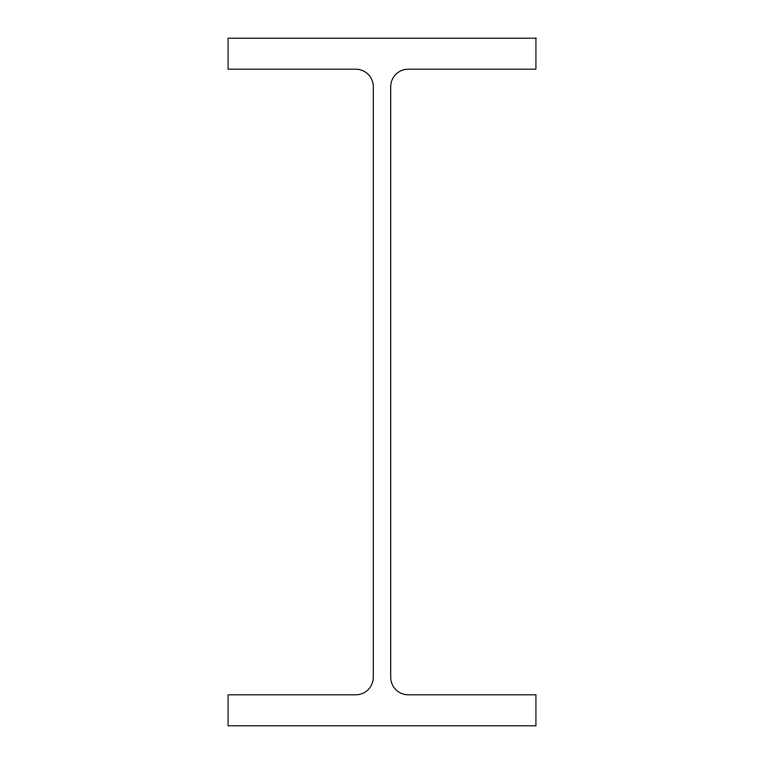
<?xml version="1.0" encoding="UTF-8"?>
<svg xmlns="http://www.w3.org/2000/svg" width="764" height="764" viewBox="0 0 764 764"><rect width="100%" height="100%" fill="white"/><g stroke="black" fill="none" stroke-linecap="round" stroke-linejoin="round"><path stroke-width="1.15" d="M535.927 38.2L228.073 38.2L228.073 69.171L355.776 69.171A17.515 17.515 0 0 1 373.29 86.685L373.29 677.315A17.515 17.515 0 0 1 355.776 694.829L228.073 694.829L228.073 725.8L535.927 725.8L535.927 694.829L408.224 694.829A17.515 17.515 0 0 1 390.71 677.315L390.71 86.685A17.515 17.515 0 0 1 408.224 69.171L535.927 69.171L535.927 38.2"/></g></svg>
